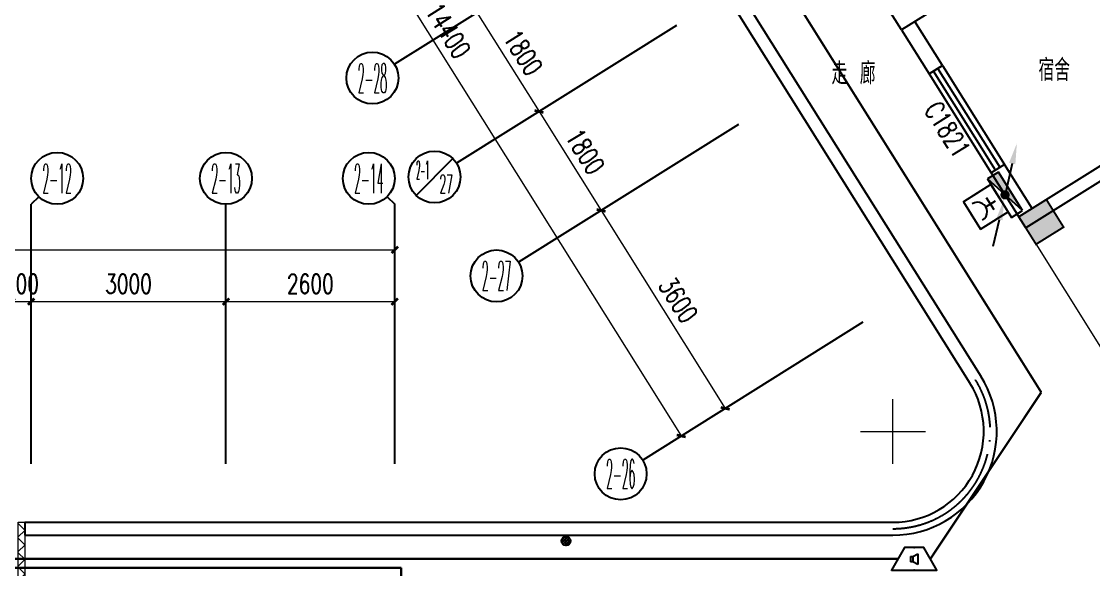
# Model space of a CAD drawing. Extents: x -9422388 to 15610651, y -1992469 to 953794.
# Drawn here: x -2643709 to -2627196, y -433678 to -425229 of the extents above; entities that cross this region are included whole.
import ezdxf
from ezdxf.enums import TextEntityAlignment as Align

# ---------------------------------------------------------------- set-up
doc = ezdxf.new("R2010")
doc.units = 0
doc.header["$LTSCALE"] = 1000
doc.linetypes.add('DOTE', pattern=[2.42, 2, -0.2, 0.02, -0.2])
for name, color, linetype in [('A-ELEV-LIN-0.4', 40, 'Continuous'), ('AXIS', 3, 'Continuous'), ('AXIS_TEXT', 7, 'Continuous'), ('C-KZ', 2, 'Continuous'), ('C-Z-HATCH', 253, 'Continuous'), ('DOTE', 1, 'Continuous'), ('EQUIP-消防', 3, 'Continuous'), ('EQUIP_消火栓', 7, 'Continuous'), ('LWIRE', 4, 'Continuous'), ('PUB_TEXT', 7, 'Continuous'), ('WALL', 9, 'Continuous'), ('WALL-PARAPET', 6, 'Continuous'), ('WINDOW', 4, 'Continuous'), ('WINDOW_TEXT', 7, 'Continuous'), ('WIRE-消防广播', 4, 'TG_BC')]:
    doc.layers.add(name, color=color, linetype=linetype)
doc.layers.add('建筑底图', color=8, linetype='Continuous', lineweight=5)
doc.styles.add('_TCH_AXIS', font='COMPLEX', dxfattribs={"bigfont": 'GBCBIG'})
doc.styles.add('_TCH_DIM', font='SIMPLEX', dxfattribs={"bigfont": 'GBCBIG'})
doc.styles.add('_TCH_DIM_T3', font='SIMPLEX', dxfattribs={"width": 0.705882, "bigfont": 'GBCBIG'})
doc.styles.add('_TCH_WINDOW', font='SIMPLEX', dxfattribs={"height": 3.5, "bigfont": 'GBCBIG'})
doc.styles.add('COMPLEX', font='COMPLEX')
doc.styles.get("Standard").update_dxf_attribs({"font": 'gbenor.shx', "bigfont": 'gbcbig.shx'})
doc.styles.add('TG_LINETYPE', font='SIMPLEX', dxfattribs={"width": 0.8, "height": 3.5, "bigfont": 'HZTXT'})
doc.linetypes.add('TG_BC', pattern='A,2,-0.85,["BC",TG_LINETYPE,S=0.1,R=0,X=-0.65,Y=-0.15],0', length=2.85)
doc.dimstyles.new('_TCH_ARCH&&100', dxfattribs={"dimtxt": 297.5, "dimasz": 100, "dimexe": 250, "dimexo": 300, "dimgap": 126.25, "dimtad": 1, "dimdec": 0, "dimzin": 0, "dimdsep": 46, "dimtxsty": '_TCH_DIM_T3', "dimblk": 'ARCHTICK', "dimcen": 0.09, "dimclrt": 7, "dimazin": 2, "dimtfac": 1, "dimtdec": 0, "dimtix": 1, "dimtmove": 2, "dimatfit": 3, "dimfxl": 0, "dimtolj": 1, "dimtzin": 0, "dimarcsym": 0})

# ---------------------------------------------------------------- blocks, each defined once
blk = doc.blocks.new('宿舍楼柱网1')
at = {"layer": 'C-Z-HATCH'}
h = blk.add_hatch(color=0, dxfattribs=at)
h.dxf.hatch_style = 1
h.paths.add_polyline_path([(647235, 151411), (647659, 151675), (647394, 152100), (646970, 151835)])
at = {"layer": 'C-KZ', "color": 0, "const_width": 30}
blk.add_lwpolyline([(647235, 151411), (647659, 151675), (647394, 152100), (646970, 151835), (647235, 151411)], dxfattribs=at)
blk = doc.blocks.new('$TCHSYS$WIN2D')
at = {"color": 0}
for p, q in [((-0.5, 0.5), (0.5, 0.5)), ((-0.5, 0.5), (-0.5, -0.5)), ((0.5, 0.5), (0.5, -0.5)), ((0.5, 0.1667), (-0.5, 0.1667)), ((0.5, -0.1667), (-0.5, -0.1667)), ((-0.5, -0.5), (0.5, -0.5))]:
    blk.add_line(p, q, dxfattribs=at)
blk = doc.blocks.new('_ArchTick')
at = {"color": 0, "linetype": 'ByBlock', "const_width": 0.4}
blk.add_lwpolyline([(-0.5, -0.5), (0.5, 0.5)], dxfattribs=at)
blk = doc.blocks.new('*D626')
at = {"layer": 'AXIS', "color": 0, "lineweight": -2, "transparency": 16777216}
for p, q in [((1875330, -392875), (1875330, -389625)), ((1910030, -392875), (1910030, -389625)), ((1875330, -389875), (1910030, -389875))]:
    blk.add_line(p, q, dxfattribs=at)
at = {"layer": 'Defpoints', "color": 0, "transparency": 16777216}
for p in [(1910030, -389875), (1875330, -393175), (1910030, -393175)]:
    blk.add_point(p, dxfattribs=at)
at = {"layer": 'AXIS', "color": 0, "lineweight": -2, "transparency": 16777216, "xscale": 100, "yscale": 100, "zscale": 100, "rotation": 180}
blk.add_blockref('_ArchTick', (1875330, -389875), dxfattribs=at)
at = {"layer": 'AXIS', "color": 0, "lineweight": -2, "transparency": 16777216, "xscale": 100, "yscale": 100, "zscale": 100}
blk.add_blockref('_ArchTick', (1910030, -389875), dxfattribs=at)
at = {"layer": 'AXIS', "color": 7, "transparency": 16777216, "insert": (1892680, -389600), "char_height": 297.5, "attachment_point": 5, "style": '_TCH_DIM_T3'}
blk.add_mtext('\\A1;34700', dxfattribs=at)
blk = doc.blocks.new('*D649')
at = {"layer": 'AXIS', "color": 0, "lineweight": -2, "transparency": 16777216}
for p, q in [((1909336, -378950), (1906583, -380676)), ((1906794, -380543), (1914442, -392745)), ((1916984, -391152), (1914230, -392878))]:
    blk.add_line(p, q, dxfattribs=at)
at = {"layer": 'Defpoints', "color": 0, "transparency": 16777216}
for p in [(1909591, -378791), (1917238, -390992), (1914442, -392745)]:
    blk.add_point(p, dxfattribs=at)
at = {"layer": 'AXIS', "color": 0, "lineweight": -2, "transparency": 16777216, "xscale": 100, "yscale": 100, "zscale": 100}
for p, rotation in [((1906794, -380543), 122.0782976762229), ((1914442, -392745), 302.0782976762229)]:
    blk.add_blockref('_ArchTick', p, dxfattribs=dict(at, rotation=rotation))
at = {"layer": 'AXIS', "color": 7, "transparency": 16777216, "insert": (1910851, -386498), "char_height": 297.5, "attachment_point": 5, "rotation": 302.0783, "style": '_TCH_DIM_T3'}
blk.add_mtext('\\A1;14400', dxfattribs=at)
blk = doc.blocks.new('*D650')
at = {"layer": 'AXIS', "color": 0, "lineweight": -2, "transparency": 16777216}
for p, q in [((1915072, -388101), (1912996, -389402)), ((1913208, -389269), (1915120, -392320)), ((1916984, -391152), (1914908, -392453))]:
    blk.add_line(p, q, dxfattribs=at)
at = {"layer": 'Defpoints', "color": 0, "transparency": 16777216}
for p in [(1915326, -387942), (1917238, -390992), (1915120, -392320)]:
    blk.add_point(p, dxfattribs=at)
at = {"layer": 'AXIS', "color": 0, "lineweight": -2, "transparency": 16777216, "xscale": 100, "yscale": 100, "zscale": 100}
for p, rotation in [((1913208, -389269), 122.0782976762238), ((1915120, -392320), 302.0782976762238)]:
    blk.add_blockref('_ArchTick', p, dxfattribs=dict(at, rotation=rotation))
at = {"layer": 'AXIS', "color": 7, "transparency": 16777216, "insert": (1914397, -390649), "char_height": 297.5, "attachment_point": 5, "rotation": 302.0783, "style": '_TCH_DIM_T3'}
blk.add_mtext('\\A1;3600', dxfattribs=at)
blk = doc.blocks.new('*D651')
at = {"layer": 'AXIS', "color": 0, "lineweight": -2, "transparency": 16777216}
for p, q in [((1914116, -386576), (1912040, -387877)), ((1912252, -387744), (1913208, -389269)), ((1915072, -388101), (1912996, -389402))]:
    blk.add_line(p, q, dxfattribs=at)
at = {"layer": 'Defpoints', "color": 0, "transparency": 16777216}
for p in [(1914370, -386417), (1915326, -387942), (1913208, -389269)]:
    blk.add_point(p, dxfattribs=at)
at = {"layer": 'AXIS', "color": 0, "lineweight": -2, "transparency": 16777216, "xscale": 100, "yscale": 100, "zscale": 100}
for p, rotation in [((1912252, -387744), 122.0782976762219), ((1913208, -389269), 302.0782976762218)]:
    blk.add_blockref('_ArchTick', p, dxfattribs=dict(at, rotation=rotation))
at = {"layer": 'AXIS', "color": 7, "transparency": 16777216, "insert": (1912963, -388361), "char_height": 297.5, "attachment_point": 5, "rotation": 302.0783, "style": '_TCH_DIM_T3'}
blk.add_mtext('\\A1;1800', dxfattribs=at)
blk = doc.blocks.new('*D652')
at = {"layer": 'AXIS', "color": 0, "lineweight": -2, "transparency": 16777216}
for p, q in [((1913160, -385051), (1911084, -386352)), ((1911296, -386219), (1912252, -387744)), ((1914116, -386576), (1912040, -387877))]:
    blk.add_line(p, q, dxfattribs=at)
at = {"layer": 'Defpoints', "color": 0, "transparency": 16777216}
for p in [(1913414, -384891), (1914370, -386417), (1912252, -387744)]:
    blk.add_point(p, dxfattribs=at)
at = {"layer": 'AXIS', "color": 0, "lineweight": -2, "transparency": 16777216, "xscale": 100, "yscale": 100, "zscale": 100}
for p, rotation in [((1911296, -386219), 122.0782976762212), ((1912252, -387744), 302.0782976762212)]:
    blk.add_blockref('_ArchTick', p, dxfattribs=dict(at, rotation=rotation))
at = {"layer": 'AXIS', "color": 7, "transparency": 16777216, "insert": (1912007, -386836), "char_height": 297.5, "attachment_point": 5, "rotation": 302.0783, "style": '_TCH_DIM_T3'}
blk.add_mtext('\\A1;1800', dxfattribs=at)
blk = doc.blocks.new('*D686')
at = {"layer": 'AXIS', "color": 0, "lineweight": -2, "transparency": 16777216}
for p, q in [((1904130, -392875), (1904130, -390425)), ((1904430, -392875), (1904430, -390425)), ((1904130, -390675), (1904030, -390675)), ((1904130, -390675), (1904430, -390675)), ((1904430, -390675), (1904530, -390675))]:
    blk.add_line(p, q, dxfattribs=at)
at = {"layer": 'Defpoints', "color": 0, "transparency": 16777216}
for p in [(1904430, -390675), (1904130, -393175), (1904430, -393175)]:
    blk.add_point(p, dxfattribs=at)
at = {"layer": 'AXIS', "color": 0, "lineweight": -2, "transparency": 16777216, "xscale": 100, "yscale": 100, "zscale": 100}
blk.add_blockref('_ArchTick', (1904130, -390675), dxfattribs=at)
at = {"layer": 'AXIS', "color": 0, "lineweight": -2, "transparency": 16777216, "xscale": 100, "yscale": 100, "zscale": 100, "rotation": 180}
blk.add_blockref('_ArchTick', (1904430, -390675), dxfattribs=at)
at = {"layer": 'AXIS', "color": 7, "transparency": 16777216, "insert": (1904280, -390400), "char_height": 297.5, "attachment_point": 5, "style": '_TCH_DIM_T3'}
blk.add_mtext('\\A1;300', dxfattribs=at)
blk = doc.blocks.new('*D687')
at = {"layer": 'AXIS', "color": 0, "lineweight": -2, "transparency": 16777216}
for p, q in [((1904430, -392875), (1904430, -390425)), ((1907430, -392875), (1907430, -390425)), ((1904430, -390675), (1907430, -390675))]:
    blk.add_line(p, q, dxfattribs=at)
at = {"layer": 'Defpoints', "color": 0, "transparency": 16777216}
for p in [(1907430, -390675), (1904430, -393175), (1907430, -393175)]:
    blk.add_point(p, dxfattribs=at)
at = {"layer": 'AXIS', "color": 0, "lineweight": -2, "transparency": 16777216, "xscale": 100, "yscale": 100, "zscale": 100, "rotation": 180}
blk.add_blockref('_ArchTick', (1904430, -390675), dxfattribs=at)
at = {"layer": 'AXIS', "color": 0, "lineweight": -2, "transparency": 16777216, "xscale": 100, "yscale": 100, "zscale": 100}
blk.add_blockref('_ArchTick', (1907430, -390675), dxfattribs=at)
at = {"layer": 'AXIS', "color": 7, "transparency": 16777216, "insert": (1905930, -390400), "char_height": 297.5, "attachment_point": 5, "style": '_TCH_DIM_T3'}
blk.add_mtext('\\A1;3000', dxfattribs=at)
blk = doc.blocks.new('*D688')
at = {"layer": 'AXIS', "color": 0, "lineweight": -2, "transparency": 16777216}
for p, q in [((1907430, -392875), (1907430, -390425)), ((1910030, -392875), (1910030, -390425)), ((1907430, -390675), (1910030, -390675))]:
    blk.add_line(p, q, dxfattribs=at)
at = {"layer": 'Defpoints', "color": 0, "transparency": 16777216}
for p in [(1910030, -390675), (1907430, -393175), (1910030, -393175)]:
    blk.add_point(p, dxfattribs=at)
at = {"layer": 'AXIS', "color": 0, "lineweight": -2, "transparency": 16777216, "xscale": 100, "yscale": 100, "zscale": 100, "rotation": 180}
blk.add_blockref('_ArchTick', (1907430, -390675), dxfattribs=at)
at = {"layer": 'AXIS', "color": 0, "lineweight": -2, "transparency": 16777216, "xscale": 100, "yscale": 100, "zscale": 100}
blk.add_blockref('_ArchTick', (1910030, -390675), dxfattribs=at)
at = {"layer": 'AXIS', "color": 7, "transparency": 16777216, "insert": (1908730, -390400), "char_height": 297.5, "attachment_point": 5, "style": '_TCH_DIM_T3'}
blk.add_mtext('\\A1;2600', dxfattribs=at)
blk = doc.blocks.new('_AXISO')
at = {"color": 0}
blk.add_circle((0, 0), 0.5, dxfattribs=at)
at = {"layer": 'AXIS_TEXT', "color": 0, "style": 'COMPLEX', "width": 1.041667}
blk.add_attdef('A', text='', height=0.56, dxfattribs=at).set_placement((-0.25, -0.28), (0.25, -0.28), align=Align.FIT)
blk = doc.blocks.new('$equip$00002677')
for p, q in [((-0.3, 0.699), (-0.703, 0)), ((0.3, 0.699), (-0.3, 0.699)), ((0.703, 0), (0.3, 0.699)), ((-0.117, 0.421), (-0.117, 0.26)), ((-0.117, 0.421), (-0.036, 0.421)), ((-0.036, 0.421), (0.118, 0.503)), ((-0.036, 0.421), (-0.036, 0.26)), ((0.118, 0.503), (0.118, 0.173)), ((-0.703, 0), (0.703, 0)), ((-0.036, 0.26), (-0.117, 0.26)), ((0.118, 0.173), (-0.036, 0.26))]:
    blk.add_line(p, q)
at = {"const_width": 0.04}
blk.add_lwpolyline([(-0.3, 0.699), (0.3, 0.699), (0.703, 0), (-0.703, 0), (-0.3, 0.699), (0.3, 0.699)], dxfattribs=at)
blk.add_lwpolyline([(-0.3, 0.699), (0.3, 0.699), (0.703, 0), (-0.703, 0), (-0.3, 0.699), (0.3, 0.699)], dxfattribs=at)
for p in [(0, 0.699), (-0.501, 0.349), (0.502, 0.349), (0, 0)]:
    blk.add_point(p)
at = {"color": 7, "flags": 1}
for tag, height, p in [('B', 0.4, (0.961, 0.299)), ('A', 0.00002, (0, 0))]:
    blk.add_attdef(tag, text='', height=height, dxfattribs=at).set_placement(p, align=Align.MIDDLE_CENTER)
blk = doc.blocks.new('$TelecSys$00000079')
for p, q in [((0.7, 0.7), (0, 0)), ((0.104, 0.104), (0.104, 0.104)), ((-0.104, -0.104), (-0.104, -0.104))]:
    blk.add_line(p, q)
at = {"const_width": 0.142}
blk.add_lwpolyline([(-0.071, 0, 1), (0.071, 0, 1)], format="xyb", close=True, dxfattribs=at)
blk.add_solid([(0.63, 0.77), (0.77, 0.63), (1.15, 1.15)])
at = {"width": 0.8, "flags": 9}
blk.add_attdef('A', (0, 0), '', height=0.00002, dxfattribs=at)
blk = doc.blocks.new('$equip$00002656')
for p, q in [((-0.5, 1), (-0.5, 0)), ((0.5, 1), (-0.5, 1)), ((0.5, 0), (0.5, 1)), ((-0.219, 0.331), (0.222, 0.331)), ((0, 0.5), (0, 0.15)), ((-0.5, 0), (0.5, 0))]:
    blk.add_line(p, q)
at = {"const_width": 0.04}
blk.add_lwpolyline([(-0.5, 1), (0.5, 1), (0.5, 0), (-0.5, 0), (-0.5, 1), (0.5, 1)], dxfattribs=at)
blk.add_arc((0, 0.8), 0.3, 180, 0)
for p in [(0, 1), (-0.5, 0.5), (0.5, 0.5), (0, 0)]:
    blk.add_point(p)
at = {"color": 7, "flags": 1}
for tag, height, p in [('B', 0.4, (0.762, 0.292)), ('A', 0.00002, (0, 0))]:
    blk.add_attdef(tag, text='', height=height, dxfattribs=at).set_placement(p, align=Align.MIDDLE_CENTER)
blk = doc.blocks.new('$TwtSys$00000434')
at = {"color": 0}
for p, q in [((-0.5, 0.5), (-0.5, -0.5)), ((-0.5, -0.5), (0.5, 0.5)), ((0.5, 0.5), (-0.5, 0.5)), ((0.5, -0.5), (0.5, 0.5)), ((-0.5, -0.5), (0.5, -0.5))]:
    blk.add_line(p, q, dxfattribs=at)
blk.add_solid([(0.5, -0.5), (0.5, 0.5), (-0.5, -0.5)], dxfattribs=at)
blk = doc.blocks.new('$TelecSys$00000081')
for p, q in [((0.104, 0.104), (0.104, 0.104)), ((-0.104, -0.104), (-0.104, -0.104)), ((-1.15, -1.15), (-0.55, -0.55))]:
    blk.add_line(p, q)
at = {"const_width": 0.142}
blk.add_lwpolyline([(0.071, 0, 1), (-0.071, 0, 1)], format="xyb", close=True, dxfattribs=at)
blk.add_solid([(-0.62, -0.48), (-0.48, -0.62), (-0.1, -0.1)])
at = {"width": 0.8, "flags": 9}
blk.add_attdef('A', (0, 0), '', height=0.00002, rotation=180, dxfattribs=at)
blk = doc.blocks.new('4444')
h = blk.add_hatch()
h.set_pattern_fill('ANSI37', color=8, scale=100)
h.set_pattern_definition([(45, (1282736.5, 0), (-112.2532, 112.2532), []), (135, (1282736.5, 0), (-112.2532, -112.2532), [])])
h.paths.add_polyline_path([(1904230.2, -394074.7), (1904330.2, -394074.7), (1904330.2, -404474.7), (1904230.2, -404474.7)])
at = {"layer": 'A-ELEV-LIN-0.4'}
h = blk.add_hatch(dxfattribs=at)
h.set_pattern_fill('ANSI37', color=8, scale=20)
h.set_pattern_definition([(45, (858360.5, -10359.275), (-22.4506403, 22.4506403), []), (135, (858360.5, -10359.275), (-22.4506403, -22.4506403), [])])
edge = h.paths.add_edge_path()
edge.add_arc((1912668, -394363.9), 70, 0, 360)
at = {"color": 8}
for points in [[(1919748.4, -389536.7), (1921554.1, -392417.6)], [(1917703.9, -393175.4), (1917703.9, -392175.4)], [(1917203.9, -392675.4), (1918203.9, -392675.4)]]:
    blk.add_lwpolyline(points, dxfattribs=at)
blk.add_lwpolyline([(1904230.2, -394074.7), (1904330.2, -394074.7), (1904330.2, -404474.7), (1904230.2, -404474.7)], close=True, dxfattribs=at)
at = {"layer": 'A-ELEV-LIN-0.4', "color": 8}
blk.add_circle((1912668, -394363.9), 70, dxfattribs=at)
at = {"layer": 'AXIS', "color": 8}
for p, q in [((1913414.3, -384891.4), (1910025, -387015.7)), ((1914370.3, -386416.6), (1910981, -388540.9)), ((1915326.2, -387941.8), (1911936.9, -390066.1)), ((1910359.2, -389036.2), (1910924.9, -388470.5)), ((1904547.4, -389057.6), (1904430.2, -389174.7)), ((1904430.2, -393174.7), (1904430.2, -389174.7)), ((1907430.2, -393174.7), (1907430.2, -389174.7)), ((1909913, -389057.6), (1910030.2, -389174.7)), ((1910030.2, -393174.7), (1910030.2, -389174.7)), ((1917238.1, -390992.1), (1913848.8, -393116.4))]:
    blk.add_line(p, q, dxfattribs=at)
blk.add_circle((1910642, -388753.3), 400, dxfattribs=at)
at = {"layer": 'DOTE', "color": 8, "linetype": 'DOTE'}
blk.add_arc((1917702.6, -392674.7), 1500, 270, 32.0783, dxfattribs=at)
at = {"layer": 'WALL', "color": 8}
for p, q in [((1917836.6, -386486.4), (1916774.4, -384791.7)), ((1919700.7, -385318), (1917836.6, -386486.4)), ((1918464.8, -387036.8), (1918039.9, -386358.9)), ((1917836.6, -386486.4), (1918261.4, -387164.2)), ((1918261.4, -387164.2), (1918464.8, -387036.8)), ((1922438.4, -387614.7), (1919642.2, -389367.3)), ((1922629.3, -387731.1), (1919748.4, -389536.7)), ((1919420.7, -388562), (1919217.4, -388689.4)), ((1919217.4, -388689.4), (1919642.2, -389367.3)), ((1919845.6, -389239.8), (1919420.7, -388562)), ((1919748.4, -389536.7), (1919642.2, -389367.3))]:
    blk.add_line(p, q, dxfattribs=at)
at = {"layer": 'WALL-PARAPET', "color": 8}
for p, q in [((1910300.1, -378228), (1918888.8, -391931.2)), ((1910575.7, -378291.2), (1919058.3, -391825)), ((1904330.2, -394074.7), (1917702.6, -394074.7)), ((1904330.2, -394074.7), (1904330.2, -394274.7)), ((1904330.2, -394274.7), (1917702.6, -394274.7))]:
    blk.add_line(p, q, dxfattribs=at)
for radius in [1600, 1400]:
    blk.add_arc((1917702.6, -392674.7), radius, 270.00004, 32.0783, dxfattribs=at)
at = {"color": 8}
blk.add_blockref('宿舍楼柱网1', (1272672.3, -541201.1), dxfattribs=at)
at = {"layer": 'AXIS', "color": 8}
ref = blk.add_blockref('_AXISO', (1909686.1, -387228.1), dxfattribs=dict(at, xscale=800, yscale=800, zscale=800))
ref.add_attrib('A', '2-28', dxfattribs={"layer": 'AXIS_TEXT', "color": 8, "height": 452.55, "style": '_TCH_AXIS', "width": 0.2625}).set_placement((1909459.8, -387454.4), (1909912.4, -387454.4), align=Align.FIT)
ref = blk.add_blockref('_AXISO', (1904830.2, -388774.7), dxfattribs=dict(at, xscale=800, yscale=800, zscale=800))
ref.add_attrib('A', '2-12', dxfattribs={"layer": 'AXIS_TEXT', "color": 8, "height": 452.55, "style": '_TCH_AXIS', "width": 0.28}).set_placement((1904603.9, -389001), (1905056.5, -389001), align=Align.FIT)
ref = blk.add_blockref('_AXISO', (1907430.2, -388774.7), dxfattribs=dict(at, xscale=800, yscale=800, zscale=800))
ref.add_attrib('A', '2-13', dxfattribs={"layer": 'AXIS_TEXT', "color": 8, "height": 452.55, "style": '_TCH_AXIS', "width": 0.28}).set_placement((1907203.9, -389001), (1907656.5, -389001), align=Align.FIT)
ref = blk.add_blockref('_AXISO', (1909630.2, -388774.7), dxfattribs=dict(at, xscale=800, yscale=800, zscale=800))
ref.add_attrib('A', '2-14', dxfattribs={"layer": 'AXIS_TEXT', "color": 8, "height": 452.55, "style": '_TCH_AXIS', "width": 0.272727}).set_placement((1909403.9, -389001), (1909856.5, -389001), align=Align.FIT)
ref = blk.add_blockref('_AXISO', (1911598, -390278.5), dxfattribs=dict(at, xscale=800, yscale=800, zscale=800))
ref.add_attrib('A', '2-27', dxfattribs={"layer": 'AXIS_TEXT', "color": 8, "height": 452.55, "style": '_TCH_AXIS', "width": 0.2625}).set_placement((1911371.7, -390504.8), (1911824.3, -390504.8), align=Align.FIT)
ref = blk.add_blockref('_AXISO', (1913509.9, -393328.9), dxfattribs=dict(at, xscale=800, yscale=800, zscale=800))
ref.add_attrib('A', '2-26', dxfattribs={"layer": 'AXIS_TEXT', "color": 8, "height": 452.55, "style": '_TCH_AXIS', "width": 0.2625}).set_placement((1913283.6, -393555.1), (1913736.1, -393555.1), align=Align.FIT)
at = {"layer": 'WINDOW', "color": 8}
ref = blk.add_blockref('$TCHSYS$WIN2D', (1918841.1, -387863.1), dxfattribs=dict(at, xscale=-1800, yscale=-240, zscale=-1800, rotation=122.078297676223))
ref.add_attrib('A', 'C1821', (1918173.9, -387716.7), dxfattribs={"layer": 'WINDOW_TEXT', "color": 8, "height": 297.5, "rotation": 302.0783, "style": '_TCH_WINDOW', "width": 0.705882})
at = {"layer": 'AXIS_TEXT', "color": 7, "style": '_TCH_AXIS'}
for s, width, p, p2 in [('2-1', 0.266804, (1910362, -388789.1), (1910562, -388789.1)), ('27', 0.431594, (1910722, -389003.8), (1910922, -389003.8))]:
    blk.add_text(s, height=286.22, dxfattribs=dict(at, width=width)).set_placement(p, p2, align=Align.FIT)
at = {"layer": 'PUB_TEXT', "color": 8, "style": '_TCH_DIM'}
for s, height, p in [('宿舍', 337.59, (1919945.2, -387274.1)), ('走', 337.6, (1916757.3, -387325.3)), ('廊', 337.6, (1917193.1, -387325.3))]:
    blk.add_text(s, height=height, dxfattribs=at).set_placement(p)
at = {"layer": 'AXIS', "color": 8}
for p1, p2, distance, picture, middle in [((1909590.6, -378790.7), (1917238.2, -390992.4), -3300, '*D649', (1910851.3, -386498)), ((1913414.3, -384891.4), (1914370.3, -386416.6), -2500, '*D652', (1912007, -386835.6)), ((1914370.3, -386416.6), (1915326.2, -387941.8), -2500, '*D651', (1912962.9, -388360.8)), ((1915326.2, -387941.8), (1917238.2, -390992.4), -2500, '*D650', (1914396.9, -390648.7)), ((1875330.2, -393174.7), (1910030.2, -393174.7), 3300, '*D626', (1892680.2, -389599.7)), ((1904130.2, -393174.7), (1904430.2, -393174.7), 2500, '*D686', (1904280.2, -390399.7)), ((1904430.2, -393174.7), (1907430.2, -393174.7), 2500, '*D687', (1905930.2, -390399.7)), ((1907430.2, -393174.7), (1910030.2, -393174.7), 2500, '*D688', (1908730.2, -390399.7))]:
    dim = blk.add_aligned_dim(p1=p1, p2=p2, distance=distance, dimstyle='_TCH_ARCH&&100', dxfattribs=at)
    dim.commit()
    dim.dimension.update_dxf_attribs({"geometry": picture, "text_midpoint": middle})

msp = doc.modelspace()

# ---------------------------------------------------------------- linework, layer by layer
at = {"layer": 'WIRE-消防广播', "linetype": 'TG_BC', "const_width": 35}
for points in [[(-2632251.96399, -424163.9788), (-2628000.96224, -430946.36179)], [(-2629708.10688, -433512.16373), (-2628000.96224, -430946.36179)], [(-2644708.10688, -433512.16373), (-2630209.44702, -433512.16373)], [(-2637858.74016, -433650.13011), (-2644628.64909, -433650.13011)], [(-2637858.74016, -435279.07542), (-2637858.74016, -433650.13011)]]:
    msp.add_lwpolyline(points, dxfattribs=at)

# ---------------------------------------------------------------- block references
at = {"layer": 'EQUIP-消防', "xscale": 500.0000000000002, "yscale": 500.0000000000002, "zscale": 500.0000000000002, "rotation": 122.0782976762087}
msp.add_blockref('$equip$00002656', (-2628644.71761, -427954.15043), dxfattribs=at)
at = {"layer": 'EQUIP-消防', "xscale": 500, "yscale": 500, "zscale": 500}
msp.add_blockref('$equip$00002677', (-2629958.85703, -433686.82296), dxfattribs=at)
at = {"layer": 'EQUIP_消火栓', "color": 7, "xscale": 700, "yscale": 200, "zscale": 700, "rotation": 121.9999999999897}
msp.add_blockref('$TwtSys$00000434', (-2628559.9128, -427901.15851), dxfattribs=at)
at = {"layer": 'EQUIP_消火栓', "xscale": 700, "yscale": 200, "zscale": 700, "rotation": 121.9999999999897}
msp.add_blockref('$TwtSys$00000434', (-2628559.58191, -427901.14697), dxfattribs=at)
msp.add_blockref('$TwtSys$00000434', (-2628559.58191, -427901.14697), dxfattribs=at)
at = {"layer": 'LWIRE'}
for name, p, xscale, yscale, zscale, rotation in [('$TelecSys$00000079', (-2628559.14581, -427901.85044), 500, 500, 500, 32.07829767623922), ('$TelecSys$00000081', (-2628559.00849, -427902.60132), 499.9999999999999, 499.9999999999999, 499.9999999999999, 32.07829767621862)]:
    msp.add_blockref(name, p, dxfattribs=dict(at, xscale=xscale, yscale=yscale, zscale=zscale, rotation=rotation))
at = {"layer": '建筑底图', "color": 8}
msp.add_blockref('4444', (-4547988.93389, -38873.50822), dxfattribs=at)

doc.saveas('drawing.dxf')
